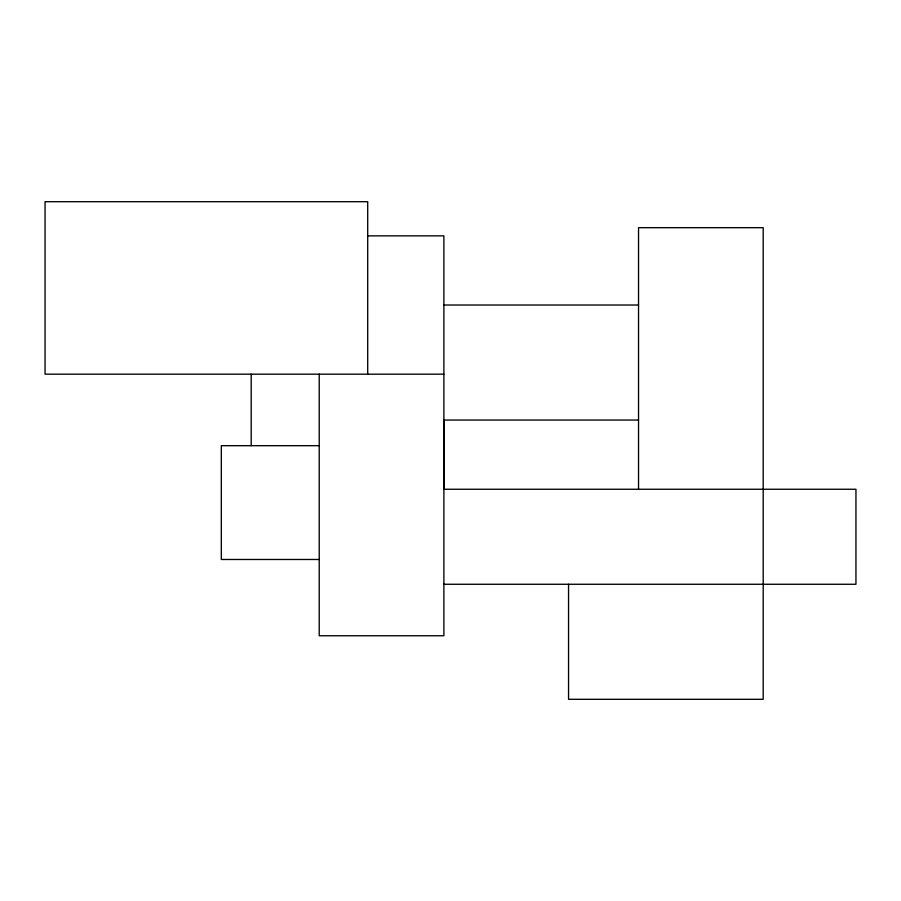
<?xml version="1.0" encoding="UTF-8"?>
<svg xmlns="http://www.w3.org/2000/svg" width="901" height="901" viewBox="0 0 901 901"><rect width="100%" height="100%" fill="white"/><g stroke="black" fill="none" stroke-linecap="round" stroke-linejoin="round"><path stroke-width="1.35" d="M367.709 235.859L443.889 235.859L443.889 635.757L319.224 635.757L319.224 374.174M443.889 305.022L638.539 305.022M443.889 374.174L45.05 374.174L45.05 201.7L367.709 201.7L367.709 374.174M638.539 420.046L443.889 420.046L443.889 489.254L855.95 489.254L855.95 584.265L443.889 584.265M319.224 445.68L221.319 445.68L221.319 559.476L319.224 559.476M638.539 489.254L638.539 227.671L763.203 227.671L763.203 699.3L568.554 699.3L568.554 584.265M251.199 374.174L251.199 445.68"/></g></svg>
